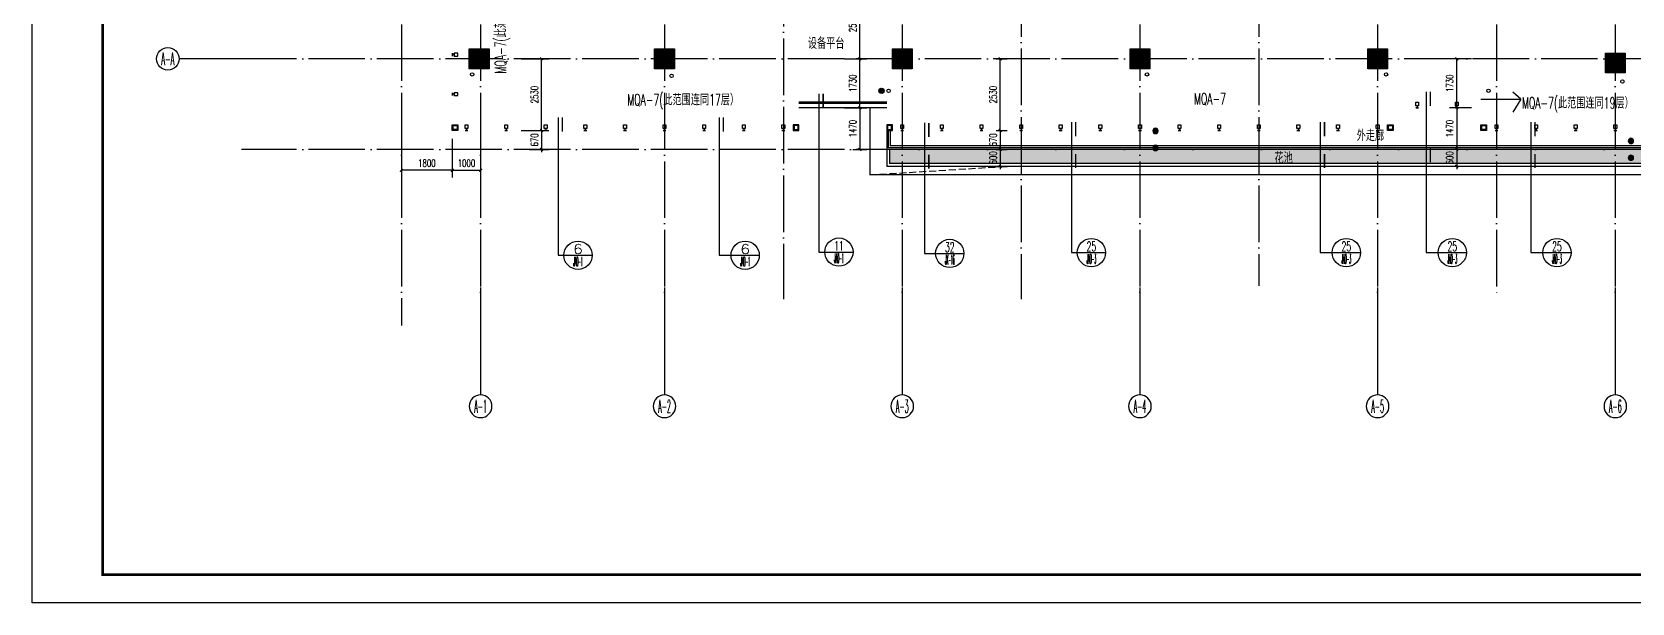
# Model space of a CAD drawing. Extents: x 1980812 to 2578970, y -669191 to 284498.
# Drawn here: x 1980812 to 2037356, y -270160 to -249983 of the extents above; entities that cross this region are included whole.
import ezdxf
from ezdxf.enums import TextEntityAlignment as Align

# ---------------------------------------------------------------- set-up
doc = ezdxf.new("R2010")
doc.units = 0
doc.header["$LTSCALE"] = 1000
doc.header["$MEASUREMENT"] = 0
for name, pattern in [('DASH', [0.35, 0.25, -0.1]), ('DOTE', [2.42, 2, -0.2, 0.02, -0.2]), ('J-A栋塔楼平面图$0$DOTE', [2.42, 2, -0.2, 0.02, -0.2])]:
    doc.linetypes.add(name, pattern=pattern)
for name, color, linetype in [('A-FLOR-LAND', 74, 'Continuous'), ('AXIS', 3, 'Continuous'), ('AXIS_TEXT', 7, 'Continuous'), ('COLU', 6, 'Continuous'), ('COLU_HATCH', 251, 'Continuous'), ('CURTWALL', 2, 'Continuous'), ('dote', 1, 'DOTE'), ('EQUIP_地漏', 255, 'Continuous'), ('EQUIP_消火栓', 255, 'Continuous'), ('HANDRAIL', 3, 'Continuous'), ('J-A栋塔楼平面图$0$DOTE', 16, 'J-A栋塔楼平面图$0$DOTE'), ('TK', 1, 'Continuous'), ('VALVE_喷淋', 255, 'Continuous'), ('VPIPE-喷淋', 220, 'Continuous'), ('VPIPE-废水', 30, 'Continuous'), ('VPIPE-污水', 50, 'Continuous'), ('VPIPE-消防', 20, 'Continuous'), ('VPIPE-雨水', 140, 'Continuous'), ('WINDOW', 2, 'Continuous'), ('幕墙编号', 14, 'Continuous'), ('房号', 231, 'Continuous'), ('房间名称', 7, 'Continuous'), ('栏杆', 143, 'Continuous'), ('看线', 66, 'Continuous'), ('窗户分隔', 133, 'Continuous'), ('节点', 3, 'Continuous'), ('详细尺寸', 11, 'Continuous'), ('详细标注', 231, 'Continuous')]:
    doc.layers.add(name, color=color, linetype=linetype)
doc.styles.add('_TCH_AXIS', font='COMPLEX', dxfattribs={"bigfont": 'GBCBIG'})
doc.styles.add('_TCH_DIM_T3', font='SIMPLEX', dxfattribs={"width": 0.705882, "bigfont": 'GBCBIG'})
doc.styles.add('COMP', font='COMPLEX.shx', dxfattribs={"bigfont": 'hztxt'})
doc.styles.add('COMPLEX', font='COMPLEX')
doc.styles.add('HZTXTW', font='txtw.shx', dxfattribs={"width": 0.6, "bigfont": 'hztxtw.shx'})
doc.dimstyles.new('_TCH_ARCH&&100', dxfattribs={"dimtxt": 255, "dimasz": 100, "dimexe": 250, "dimexo": 300, "dimgap": 122.5, "dimtad": 1, "dimdec": 0, "dimzin": 0, "dimdsep": 46, "dimtxsty": '_TCH_DIM_T3', "dimblk": 'ARCHTICK', "dimcen": 0.09, "dimclrt": 7, "dimazin": 2, "dimtfac": 1, "dimtdec": 0, "dimtix": 1, "dimtmove": 2, "dimatfit": 3, "dimfxl": 1, "dimtolj": 1, "dimtzin": 0, "dimarcsym": 0})

# ---------------------------------------------------------------- blocks, each defined once
blk = doc.blocks.new('_index')
blk.add_line((-0.5, 0), (0.5, 0))
blk.add_circle((0, 0), 0.5)
at = {"style": 'COMP'}
for tag, width, p, p2 in [('1', 2.333333, (-0.17, 0.05), (0.17, 0.05)), ('-', 1.166667, (-0.17, -0.39), (0.17, -0.39))]:
    blk.add_attdef(tag, text='', height=0.34, dxfattribs=dict(at, width=width)).set_placement(p, p2, align=Align.FIT)
blk = doc.blocks.new('A$C1FE24B19')
at = {"layer": '房间名称', "style": 'HZTXTW', "width": 0.6}
for s, p in [('产业研发用房', (43491, -730)), ('产业研发用房', (1909, -866)), ('设备平台', (33967, -1180)), ('产业研发用房', (8600, -1537)), ('产业研发用房', (12938, -1537)), ('产业研发用房', (17000, -1537)), ('产业研发用房', (21200, -1537)), ('产业研发用房', (25400, -1537)), ('产业研发用房', (29600, -1537)), ('产业研发用房', (38000, -1537)), ('产业研发用房', (3551, -9712)), ('产业研发用房', (42805, -9712)), ('产业研发用房', (3578, -13987)), ('产业研发用房', (42805, -13987)), ('产业研发用房', (3397, -19607)), ('产业研发用房', (44516, -19829)), ('产业研发用房', (8600, -20667)), ('产业研发用房', (17000, -20754)), ('产业研发用房', (21200, -20754)), ('产业研发用房', (25400, -20754)), ('产业研发用房', (29600, -20754)), ('产业研发用房', (33695, -20754)), ('产业研发用房', (37809, -20796)), ('设备平台', (12211, -22749))]:
    blk.add_text(s, height=400, rotation=0.0006, dxfattribs=at).set_placement(p, align=Align.MIDDLE_CENTER)
blk = doc.blocks.new('_ArchTick')
at = {"color": 0, "linetype": 'ByBlock', "const_width": 0.4}
blk.add_lwpolyline([(-0.5, -0.5), (0.5, 0.5)], dxfattribs=at)
blk = doc.blocks.new('*D1604')
at = {"layer": 'Defpoints', "color": 0, "transparency": 16777216}
for p in [(34494, -23300), (35314, -23300), (35314, -25030)]:
    blk.add_point(p, dxfattribs=at)
at = {"layer": '详细标注', "color": 0, "lineweight": -2, "transparency": 16777216}
for p, q in [((35014, -23300), (34244, -23300)), ((34494, -25030), (34494, -23300)), ((35014, -25030), (34244, -25030))]:
    blk.add_line(p, q, dxfattribs=at)
at = {"layer": '详细标注', "color": 0, "lineweight": -2, "transparency": 16777216, "xscale": 100, "yscale": 100, "zscale": 100}
for p, rotation in [((34494, -23300), 90), ((34494, -25030), 270)]:
    blk.add_blockref('_ArchTick', p, dxfattribs=dict(at, rotation=rotation))
at = {"layer": '详细标注', "color": 7, "transparency": 16777216, "insert": (34244, -24165), "char_height": 255, "attachment_point": 5, "rotation": 90, "style": '_TCH_DIM_T3'}
blk.add_mtext('\\A1;1730', dxfattribs=at)
blk = doc.blocks.new('*D1622')
at = {"layer": 'Defpoints', "color": 0, "transparency": 16777216}
for p in [(35314, -25030), (34494, -26500), (35314, -26500)]:
    blk.add_point(p, dxfattribs=at)
at = {"layer": '详细标注', "color": 0, "lineweight": -2, "transparency": 16777216}
for p, q in [((35014, -25030), (34244, -25030)), ((34494, -25030), (34494, -26500)), ((35014, -26500), (34244, -26500))]:
    blk.add_line(p, q, dxfattribs=at)
at = {"layer": '详细标注', "color": 0, "lineweight": -2, "transparency": 16777216, "xscale": 100, "yscale": 100, "zscale": 100}
for p, rotation in [((34494, -25030), 90), ((34494, -26500), 270)]:
    blk.add_blockref('_ArchTick', p, dxfattribs=dict(at, rotation=rotation))
at = {"layer": '详细标注', "color": 7, "transparency": 16777216, "insert": (34244, -25765), "char_height": 255, "attachment_point": 5, "rotation": 90, "style": '_TCH_DIM_T3'}
blk.add_mtext('\\A1;1470', dxfattribs=at)
blk = doc.blocks.new('*D1623')
at = {"layer": 'Defpoints', "color": 0, "transparency": 16777216}
for p in [(35314, -26500), (34494, -27100), (35314, -27100)]:
    blk.add_point(p, dxfattribs=at)
at = {"layer": '详细标注', "color": 0, "lineweight": -2, "transparency": 16777216}
for p, q in [((35014, -26500), (34244, -26500)), ((34494, -26500), (34494, -26400)), ((34494, -26500), (34494, -27100)), ((35014, -27100), (34244, -27100)), ((34494, -27100), (34494, -27200))]:
    blk.add_line(p, q, dxfattribs=at)
at = {"layer": '详细标注', "color": 0, "lineweight": -2, "transparency": 16777216, "xscale": 100, "yscale": 100, "zscale": 100}
for p, rotation in [((34494, -26500), 270), ((34494, -27100), 90)]:
    blk.add_blockref('_ArchTick', p, dxfattribs=dict(at, rotation=rotation))
at = {"layer": '详细标注', "color": 7, "transparency": 16777216, "insert": (34244, -26800), "char_height": 255, "attachment_point": 5, "rotation": 90, "style": '_TCH_DIM_T3'}
blk.add_mtext('\\A1;600', dxfattribs=at)
blk = doc.blocks.new('*D1627')
at = {"layer": 'Defpoints', "color": 0, "transparency": 16777216}
for p in [(1131, -23300), (2156, -23300), (1131, -25830)]:
    blk.add_point(p, dxfattribs=at)
at = {"layer": '详细标注', "color": 0, "lineweight": -2, "transparency": 16777216}
for p, q in [((1431, -23300), (2406, -23300)), ((2156, -25830), (2156, -23300)), ((1431, -25830), (2406, -25830))]:
    blk.add_line(p, q, dxfattribs=at)
at = {"layer": '详细标注', "color": 0, "lineweight": -2, "transparency": 16777216, "xscale": 100, "yscale": 100, "zscale": 100}
for p, rotation in [((2156, -23300), 90), ((2156, -25830), 270)]:
    blk.add_blockref('_ArchTick', p, dxfattribs=dict(at, rotation=rotation))
at = {"layer": '详细标注', "color": 7, "transparency": 16777216, "insert": (1906, -24565), "char_height": 255, "attachment_point": 5, "rotation": 90, "style": '_TCH_DIM_T3'}
blk.add_mtext('\\A1;2530', dxfattribs=at)
blk = doc.blocks.new('*D1628')
at = {"layer": 'Defpoints', "color": 0, "transparency": 16777216}
for p in [(1431, -25830), (1431, -26500), (2156, -26500)]:
    blk.add_point(p, dxfattribs=at)
at = {"layer": '详细标注', "color": 0, "lineweight": -2, "transparency": 16777216}
for p, q in [((1731, -25830), (2406, -25830)), ((2156, -25830), (2156, -25730)), ((2156, -25830), (2156, -26500)), ((1731, -26500), (2406, -26500)), ((2156, -26500), (2156, -26600))]:
    blk.add_line(p, q, dxfattribs=at)
at = {"layer": '详细标注', "color": 0, "lineweight": -2, "transparency": 16777216, "xscale": 100, "yscale": 100, "zscale": 100}
for p, rotation in [((2156, -25830), 270), ((2156, -26500), 90)]:
    blk.add_blockref('_ArchTick', p, dxfattribs=dict(at, rotation=rotation))
at = {"layer": '详细标注', "color": 7, "transparency": 16777216, "insert": (1906, -26165), "char_height": 255, "attachment_point": 5, "rotation": 90, "style": '_TCH_DIM_T3'}
blk.add_mtext('\\A1;670', dxfattribs=at)
blk = doc.blocks.new('*D1629')
at = {"layer": 'Defpoints', "color": 0, "transparency": 16777216}
for p in [(-1000, -25830), (0, -25830), (0, -27238)]:
    blk.add_point(p, dxfattribs=at)
at = {"layer": '详细标注', "color": 0, "lineweight": -2, "transparency": 16777216}
for p, q in [((-1000, -26130), (-1000, -27488)), ((0, -26130), (0, -27488)), ((-1000, -27238), (0, -27238))]:
    blk.add_line(p, q, dxfattribs=at)
at = {"layer": '详细标注', "color": 0, "lineweight": -2, "transparency": 16777216, "xscale": 100, "yscale": 100, "zscale": 100, "rotation": 180}
blk.add_blockref('_ArchTick', (-1000, -27238), dxfattribs=at)
at = {"layer": '详细标注', "color": 0, "lineweight": -2, "transparency": 16777216, "xscale": 100, "yscale": 100, "zscale": 100}
blk.add_blockref('_ArchTick', (0, -27238), dxfattribs=at)
at = {"layer": '详细标注', "color": 7, "transparency": 16777216, "insert": (-500, -26988), "char_height": 255, "attachment_point": 5, "style": '_TCH_DIM_T3'}
blk.add_mtext('\\A1;1000', dxfattribs=at)
blk = doc.blocks.new('*D1630')
at = {"layer": 'Defpoints', "color": 0, "transparency": 16777216}
for p in [(-2800, -26130), (-1000, -26130), (-2800, -27238)]:
    blk.add_point(p, dxfattribs=at)
at = {"layer": '详细标注', "color": 0, "lineweight": -2, "transparency": 16777216}
for p, q in [((-2800, -26430), (-2800, -27488)), ((-1000, -26430), (-1000, -27488)), ((-1000, -27238), (-2800, -27238))]:
    blk.add_line(p, q, dxfattribs=at)
at = {"layer": '详细标注', "color": 0, "lineweight": -2, "transparency": 16777216, "xscale": 100, "yscale": 100, "zscale": 100}
for p, rotation in [((-2800, -27238), 180.0000000049321), ((-1000, -27238), 4.932134700652568e-09)]:
    blk.add_blockref('_ArchTick', p, dxfattribs=dict(at, rotation=rotation))
at = {"layer": '详细标注', "color": 7, "transparency": 16777216, "insert": (-1900, -26988), "char_height": 255, "attachment_point": 5, "rotation": 0, "style": '_TCH_DIM_T3'}
blk.add_mtext('\\A1;1800', dxfattribs=at)
blk = doc.blocks.new('*D1631')
at = {"layer": 'Defpoints', "color": 0, "transparency": 16777216}
for p in [(17916, -23300), (18362, -23300), (17916, -25830)]:
    blk.add_point(p, dxfattribs=at)
at = {"layer": '详细标注', "color": 0, "lineweight": -2, "transparency": 16777216}
for p, q in [((18216, -23300), (18612, -23300)), ((18362, -25830), (18362, -23300)), ((18216, -25830), (18612, -25830))]:
    blk.add_line(p, q, dxfattribs=at)
at = {"layer": '详细标注', "color": 0, "lineweight": -2, "transparency": 16777216, "xscale": 100, "yscale": 100, "zscale": 100}
for p, rotation in [((18362, -23300), 90), ((18362, -25830), 270)]:
    blk.add_blockref('_ArchTick', p, dxfattribs=dict(at, rotation=rotation))
at = {"layer": '详细标注', "color": 7, "transparency": 16777216, "insert": (18112, -24565), "char_height": 255, "attachment_point": 5, "rotation": 90, "style": '_TCH_DIM_T3'}
blk.add_mtext('\\A1;2530', dxfattribs=at)
blk = doc.blocks.new('*D1632')
at = {"layer": 'Defpoints', "color": 0, "transparency": 16777216}
for p in [(17916, -25830), (17916, -26500), (18362, -26500)]:
    blk.add_point(p, dxfattribs=at)
at = {"layer": '详细标注', "color": 0, "lineweight": -2, "transparency": 16777216}
for p, q in [((18216, -25830), (18612, -25830)), ((18362, -25830), (18362, -25730)), ((18362, -25830), (18362, -26500)), ((18216, -26500), (18612, -26500)), ((18362, -26500), (18362, -26600))]:
    blk.add_line(p, q, dxfattribs=at)
at = {"layer": '详细标注', "color": 0, "lineweight": -2, "transparency": 16777216, "xscale": 100, "yscale": 100, "zscale": 100}
for p, rotation in [((18362, -25830), 270), ((18362, -26500), 90)]:
    blk.add_blockref('_ArchTick', p, dxfattribs=dict(at, rotation=rotation))
at = {"layer": '详细标注', "color": 7, "transparency": 16777216, "insert": (18112, -26165), "char_height": 255, "attachment_point": 5, "rotation": 90, "style": '_TCH_DIM_T3'}
blk.add_mtext('\\A1;670', dxfattribs=at)
blk = doc.blocks.new('*D1633')
at = {"layer": 'Defpoints', "color": 0, "transparency": 16777216}
for p in [(17916, -26500), (17916, -27100), (18362, -27100)]:
    blk.add_point(p, dxfattribs=at)
at = {"layer": '详细标注', "color": 0, "lineweight": -2, "transparency": 16777216}
for p, q in [((18216, -26500), (18612, -26500)), ((18362, -26500), (18362, -26400)), ((18362, -26500), (18362, -27100)), ((18216, -27100), (18612, -27100)), ((18362, -27100), (18362, -27200))]:
    blk.add_line(p, q, dxfattribs=at)
at = {"layer": '详细标注', "color": 0, "lineweight": -2, "transparency": 16777216, "xscale": 100, "yscale": 100, "zscale": 100}
for p, rotation in [((18362, -26500), 270), ((18362, -27100), 90)]:
    blk.add_blockref('_ArchTick', p, dxfattribs=dict(at, rotation=rotation))
at = {"layer": '详细标注', "color": 7, "transparency": 16777216, "insert": (18112, -26800), "char_height": 255, "attachment_point": 5, "rotation": 90, "style": '_TCH_DIM_T3'}
blk.add_mtext('\\A1;600', dxfattribs=at)
blk = doc.blocks.new('*D1634')
at = {"layer": 'Defpoints', "color": 0, "transparency": 16777216}
for p in [(12558, -23300), (13400, -23300), (12558, -25030)]:
    blk.add_point(p, dxfattribs=at)
at = {"layer": '详细标注', "color": 0, "lineweight": -2, "transparency": 16777216}
for p, q in [((12858, -23300), (13650, -23300)), ((13400, -25030), (13400, -23300)), ((12858, -25030), (13650, -25030))]:
    blk.add_line(p, q, dxfattribs=at)
at = {"layer": '详细标注', "color": 0, "lineweight": -2, "transparency": 16777216, "xscale": 100, "yscale": 100, "zscale": 100}
for p, rotation in [((13400, -23300), 90), ((13400, -25030), 270)]:
    blk.add_blockref('_ArchTick', p, dxfattribs=dict(at, rotation=rotation))
at = {"layer": '详细标注', "color": 7, "transparency": 16777216, "insert": (13150, -24165), "char_height": 255, "attachment_point": 5, "rotation": 90, "style": '_TCH_DIM_T3'}
blk.add_mtext('\\A1;1730', dxfattribs=at)
blk = doc.blocks.new('*D1635')
at = {"layer": 'Defpoints', "color": 0, "transparency": 16777216}
for p in [(12858, -25030), (12858, -26500), (13400, -26500)]:
    blk.add_point(p, dxfattribs=at)
at = {"layer": '详细标注', "color": 0, "lineweight": -2, "transparency": 16777216}
for p, q in [((13158, -25030), (13650, -25030)), ((13400, -25030), (13400, -26500)), ((13158, -26500), (13650, -26500))]:
    blk.add_line(p, q, dxfattribs=at)
at = {"layer": '详细标注', "color": 0, "lineweight": -2, "transparency": 16777216, "xscale": 100, "yscale": 100, "zscale": 100}
for p, rotation in [((13400, -25030), 90), ((13400, -26500), 270)]:
    blk.add_blockref('_ArchTick', p, dxfattribs=dict(at, rotation=rotation))
at = {"layer": '详细标注', "color": 7, "transparency": 16777216, "insert": (13150, -25765), "char_height": 255, "attachment_point": 5, "rotation": 90, "style": '_TCH_DIM_T3'}
blk.add_mtext('\\A1;1470', dxfattribs=at)
blk = doc.blocks.new('*D1638')
at = {"layer": 'Defpoints', "color": 0, "transparency": 16777216}
for p in [(12858, -20800), (13400, -20800), (12858, -23300)]:
    blk.add_point(p, dxfattribs=at)
at = {"layer": '房号', "color": 0, "lineweight": -2, "transparency": 16777216}
for p, q in [((13158, -20800), (13650, -20800)), ((13400, -23300), (13400, -20800)), ((13158, -23300), (13650, -23300))]:
    blk.add_line(p, q, dxfattribs=at)
at = {"layer": '房号', "color": 0, "lineweight": -2, "transparency": 16777216, "xscale": 100, "yscale": 100, "zscale": 100}
for p, rotation in [((13400, -20800), 90), ((13400, -23300), 270)]:
    blk.add_blockref('_ArchTick', p, dxfattribs=dict(at, rotation=rotation))
at = {"layer": '房号', "color": 7, "transparency": 16777216, "insert": (13150, -22050), "char_height": 255, "attachment_point": 5, "rotation": 90, "style": '_TCH_DIM_T3'}
blk.add_mtext('\\A1;2500', dxfattribs=at)
blk = doc.blocks.new('18~23层墙柱')
at = {"layer": 'COLU_HATCH'}
h = blk.add_hatch(color=256, dxfattribs=at)
h.dxf.hatch_style = 1
h.paths.add_polyline_path([(-400, 23800), (300, 23800), (300, 23100), (-400, 23100)])
h = blk.add_hatch(color=256, dxfattribs=at)
h.dxf.hatch_style = 1
h.paths.add_polyline_path([(6150, 23800), (6850, 23800), (6850, 23100), (6150, 23100)])
h = blk.add_hatch(color=256, dxfattribs=at)
h.dxf.hatch_style = 1
h.paths.add_polyline_path([(14550, 23800), (15250, 23800), (15250, 23100), (14550, 23100)])
h = blk.add_hatch(color=256, dxfattribs=at)
h.dxf.hatch_style = 1
h.paths.add_polyline_path([(22950, 23800), (23650, 23800), (23650, 23100), (22950, 23100)])
h = blk.add_hatch(color=256, dxfattribs=at)
h.dxf.hatch_style = 1
h.paths.add_polyline_path([(31350, 23800), (32050, 23800), (32050, 23100), (31350, 23100)])
h = blk.add_hatch(color=256, dxfattribs=at)
h.dxf.hatch_style = 1
h.paths.add_polyline_path([(39750, 23800), (40450, 23800), (40450, 23100), (39750, 23100)])
h = blk.add_hatch(color=256, dxfattribs=at)
h.dxf.hatch_style = 1
h.paths.add_polyline_path([(46100, 23800), (46800, 23800), (46800, 23100), (46100, 23100)])
h = blk.add_hatch(color=256, dxfattribs=at)
h.dxf.hatch_style = 1
h.paths.add_polyline_path([(350, 15800), (-350, 15800), (-350, 15100), (350, 15100)])
h = blk.add_hatch(color=256, dxfattribs=at)
h.dxf.hatch_style = 1
h.paths.add_polyline_path([(15350, 7100), (15350, 7400), (10950, 7400), (10950, 7600), (10750, 7600), (10750, 15300), (10950, 15300), (10950, 15500), (15400, 15500), (15400, 15800), (10450, 15800), (10450, 7100)])
h = blk.add_hatch(color=256, dxfattribs=at)
h.dxf.hatch_style = 1
h.paths.add_polyline_path([(22250, 15800), (22250, 15500), (23450, 15500), (23450, 14850), (23650, 14850), (23650, 15800)])
h.paths.add_polyline_path([(21350, 15500), (21350, 15800), (18550, 15800), (18550, 15500)])
h = blk.add_hatch(color=256, dxfattribs=at)
h.dxf.hatch_style = 1
h.paths.add_polyline_path([(21250, 12600), (21250, 15500), (21050, 15500), (21050, 12600)])
h = blk.add_hatch(color=256, dxfattribs=at)
h.dxf.hatch_style = 1
h.paths.add_polyline_path([(26650, 15800), (26650, 14850), (26850, 14850), (26850, 15500), (29600, 15500), (29600, 15800)])
h = blk.add_hatch(color=256, dxfattribs=at)
h.dxf.hatch_style = 1
h.paths.add_polyline_path([(29400, 15500), (29400, 7400), (29200, 7400), (29200, 15500)])
h = blk.add_hatch(color=256, dxfattribs=at)
h.dxf.hatch_style = 1
h.paths.add_polyline_path([(31600, 15500), (35450, 15500), (35450, 15300), (35650, 15300), (35650, 7600), (35450, 7600), (35450, 7400), (32250, 7400), (32250, 7100), (35950, 7100), (35950, 15800), (31600, 15800)])
h = blk.add_hatch(color=256, dxfattribs=at)
h.dxf.hatch_style = 1
h.paths.add_polyline_path([(46800, 15800), (46800, 15100), (46100, 15100), (46100, 15800)])
h = blk.add_hatch(color=256, dxfattribs=at)
h.dxf.hatch_style = 1
h.paths.add_polyline_path([(18450, 7100), (23650, 7100), (23650, 8050), (23450, 8050), (23450, 7400), (18450, 7400)])
h = blk.add_hatch(color=256, dxfattribs=at)
h.dxf.hatch_style = 1
h.paths.add_polyline_path([(26650, 7100), (26650, 8050), (26850, 8050), (26850, 7400), (29400, 7400), (29400, 7100)])
h = blk.add_hatch(color=256, dxfattribs=at)
h.dxf.hatch_style = 1
h.paths.add_polyline_path([(350, 7800), (-350, 7800), (-350, 7100), (350, 7100)])
h = blk.add_hatch(color=256, dxfattribs=at)
h.dxf.hatch_style = 1
h.paths.add_polyline_path([(46100, 7100), (46100, 7800), (46800, 7800), (46800, 7100)])
h = blk.add_hatch(color=256, dxfattribs=at)
h.dxf.hatch_style = 1
h.paths.add_polyline_path([(-400, 350), (300, 350), (300, -350), (-400, -350)])
h = blk.add_hatch(color=256, dxfattribs=at)
h.dxf.hatch_style = 1
h.paths.add_polyline_path([(6150, 350), (6850, 350), (6850, -350), (6150, -350)])
h = blk.add_hatch(color=256, dxfattribs=at)
h.dxf.hatch_style = 1
h.paths.add_polyline_path([(14550, 350), (15250, 350), (15250, -350), (14550, -350)])
h = blk.add_hatch(color=256, dxfattribs=at)
h.dxf.hatch_style = 1
h.paths.add_polyline_path([(22950, 350), (23650, 350), (23650, -350), (22950, -350)])
h = blk.add_hatch(color=256, dxfattribs=at)
h.dxf.hatch_style = 1
h.paths.add_polyline_path([(31350, 350), (32050, 350), (32050, -350), (31350, -350)])
h = blk.add_hatch(color=256, dxfattribs=at)
h.dxf.hatch_style = 1
h.paths.add_polyline_path([(39750, 200), (40450, 200), (40450, -500), (39750, -500)])
h = blk.add_hatch(color=256, dxfattribs=at)
h.dxf.hatch_style = 1
h.paths.add_polyline_path([(46100, 200), (46800, 200), (46800, -500), (46100, -500)])
at = {"layer": 'COLU'}
for points in [[(-400, 23800), (300, 23800), (300, 23100), (-400, 23100)], [(6150, 23800), (6850, 23800), (6850, 23100), (6150, 23100)], [(14550, 23800), (15250, 23800), (15250, 23100), (14550, 23100)], [(22950, 23800), (23650, 23800), (23650, 23100), (22950, 23100)], [(31350, 23800), (32050, 23800), (32050, 23100), (31350, 23100)], [(39750, 23800), (40450, 23800), (40450, 23100), (39750, 23100)], [(46100, 23800), (46800, 23800), (46800, 23100), (46100, 23100)], [(350, 15800), (-350, 15800), (-350, 15100), (350, 15100)], [(15350, 7100), (15350, 7400), (10950, 7400), (10950, 7600), (10750, 7600), (10750, 15300), (10950, 15300), (10950, 15500), (15400, 15500), (15400, 15800), (10450, 15800), (10450, 7100)], [(29600, 15800), (29600, 15500), (29400, 15500), (29400, 7400), (29400, 7400), (29400, 7100), (26650, 7100), (26650, 8050), (26850, 8050), (26850, 7400), (29200, 7400), (29200, 15500), (26850, 15500), (26850, 14850), (26650, 14850), (26650, 15800)], [(31600, 15500), (35450, 15500), (35450, 15300), (35650, 15300), (35650, 7600), (35450, 7600), (35450, 7400), (32250, 7400), (32250, 7100), (35950, 7100), (35950, 15800), (31600, 15800)], [(46800, 15800), (46800, 15100), (46100, 15100), (46100, 15800)], [(18450, 7100), (23650, 7100), (23650, 8050), (23450, 8050), (23450, 7400), (18450, 7400)], [(350, 7800), (-350, 7800), (-350, 7100), (350, 7100)], [(46100, 7100), (46100, 7800), (46800, 7800), (46800, 7100)], [(-400, 350), (300, 350), (300, -350), (-400, -350)], [(6150, 350), (6850, 350), (6850, -350), (6150, -350)], [(14550, 350), (15250, 350), (15250, -350), (14550, -350)], [(22950, 350), (23650, 350), (23650, -350), (22950, -350)], [(31350, 350), (32050, 350), (32050, -350), (31350, -350)], [(39750, 200), (40450, 200), (40450, -500), (39750, -500)], [(46100, 200), (46800, 200), (46800, -500), (46100, -500)]]:
    blk.add_lwpolyline(points, close=True, dxfattribs=at)
for points in [[(21350, 15500), (21250, 15500), (21250, 12600), (21050, 12600), (21050, 15500), (18550, 15500), (18550, 15800), (21350, 15800), (21350, 15500)], [(22250, 15800), (23650, 15800), (23650, 14850), (23450, 14850), (23450, 15500), (22250, 15500), (22250, 15800)]]:
    blk.add_lwpolyline(points, dxfattribs=at)
blk = doc.blocks.new('灭火器')
at = {"layer": 'VALVE_喷淋'}
for points in [[(-87, 50), (-156, 170), (-225, 50)], [(225, 50), (156, 170), (87, 50)]]:
    blk.add_hatch(color=8, dxfattribs=at).paths.add_polyline_path(points)
at = {"layer": 'EQUIP_消火栓'}
for p, q in [((-156, 270), (-312, 0)), ((-156, 170), (-225, 50)), ((-225, 50), (-87, 50)), ((0, 0), (-156, 270)), ((-87, 50), (-156, 170)), ((156, 270), (0, 0)), ((0, 0), (312, 0)), ((156, 170), (87, 50)), ((87, 50), (225, 50)), ((312, 0), (156, 270)), ((225, 50), (156, 170)), ((-312, 0), (0, 0))]:
    blk.add_line(p, q, dxfattribs=at)
blk = doc.blocks.new('$TwtSys$00000434')
for p, q in [((-0.5, 0.5), (-0.5, -0.5)), ((-0.5, -0.5), (0.5, 0.5)), ((0.5, 0.5), (-0.5, 0.5)), ((0.5, -0.5), (0.5, 0.5)), ((-0.5, -0.5), (0.5, -0.5))]:
    blk.add_line(p, q)
blk.add_solid([(0.5, -0.5), (0.5, 0.5), (-0.5, -0.5)])
blk = doc.blocks.new('$TwtSys$00000141')
for p, q in [((-94, 8), (-10, 92)), ((-94, 8), (-10, 92)), ((-87, -35), (35, 87)), ((-87, -35), (35, 87)), ((-66, -66), (66, 66)), ((-66, -66), (66, 66)), ((-32, -87), (88, 33)), ((-32, -87), (88, 33)), ((11, -92), (92, -11)), ((11, -92), (92, -11))]:
    blk.add_line(p, q)
blk.add_circle((0, 0), 94)
blk.add_circle((0, 0), 94)
blk = doc.blocks.new('A$C2E4B453C')
at = {"layer": 'J-A栋塔楼平面图$0$DOTE'}
blk.add_line((18650, -7265), (18650, -10603), dxfattribs=at)
at = {"layer": 'VPIPE-喷淋', "linetype": 'Continuous'}
for centre, radius in [((32308, 796), 36), ((15050, -12600), 90), ((15050, -12800), 90)]:
    blk.add_circle(centre, radius, dxfattribs=at)
at = {"layer": 'VPIPE-废水', "linetype": 'Continuous'}
for centre in [(10932, 906), (14600, 600), (32173, 930), (14350, -11700), (32000, -23850), (14418, -24430), (35618, -24427)]:
    blk.add_circle(centre, 60, dxfattribs=at)
at = {"layer": 'VPIPE-污水', "linetype": 'Continuous'}
for centre in [(15050, -12150), (15050, -12400)]:
    blk.add_circle(centre, 60, dxfattribs=at)
at = {"layer": 'VPIPE-消防', "linetype": 'Continuous'}
for centre in [(6690, -5500), (36090, -5500), (14550, -10800), (6700, -18200), (36100, -18200)]:
    blk.add_circle(centre, 60, dxfattribs=at)
at = {"layer": 'VPIPE-雨水', "linetype": 'Continuous'}
for centre in [(6750, 600), (23550, 600), (39850, 600), (46300, -500), (-500, -8000), (46000, -15700), (-300, -23850), (6750, -23900), (23550, -23850), (40350, -24100)]:
    blk.add_circle(centre, 60, dxfattribs=at)
at = {"layer": 'EQUIP_地漏', "rotation": 270}
for p in [(7050, 2949), (23850, 2949), (7050, 2350), (23850, 2350)]:
    blk.add_blockref('$TwtSys$00000141', p, dxfattribs=at)
at = {"layer": 'EQUIP_地漏', "xscale": -1}
for p, rotation in [((32423, 930), 2.75409889306359e-09), ((14600, -11700), 2.75409889306359e-09), ((48550, -15100), 2.73175867698099e-09), ((49150, -15100), 2.73175867698099e-09), ((23850, -25850), 270), ((23850, -26450), 270), ((40650, -26200), 270), ((40650, -26800), 270)]:
    blk.add_blockref('$TwtSys$00000141', p, dxfattribs=dict(at, rotation=rotation))
at = {"layer": 'EQUIP_地漏'}
for p in [(-3050, -8300), (-2450, -8300), (14168, -24430)]:
    blk.add_blockref('$TwtSys$00000141', p, dxfattribs=at)
at = {"layer": 'EQUIP_消火栓'}
for p, xscale, yscale, zscale, rotation in [((6915, -5720), 650, 239.9999999999999, 650, 179.9999984285999), ((36315, -5720), 650, 239.9999999999999, 650, 179.9999984285999), ((14775, -10580), -650.0000000000002, 240, 650.0000000000002, 1.571400130018219e-06), ((6925, -17980), -650.0000000000002, 240, 650.0000000000002, 1.571400130018219e-06), ((36325, -17980), -650.0000000000002, 240, 650.0000000000002, 1.571400130018219e-06)]:
    blk.add_blockref('$TwtSys$00000434', p, dxfattribs=dict(at, xscale=xscale, yscale=yscale, zscale=zscale, rotation=rotation))
at = {"layer": 'EQUIP_消火栓', "xscale": -1, "rotation": 180}
for p in [(6915, -5840), (36315, -5840)]:
    blk.add_blockref('灭火器', p, dxfattribs=at)
at = {"layer": 'EQUIP_消火栓'}
for p in [(14775, -10460), (6925, -17860), (36325, -17860)]:
    blk.add_blockref('灭火器', p, dxfattribs=at)
blk = doc.blocks.new('竖梃0903')
at = {"layer": '窗户分隔'}
blk.add_line((115028288, 22648046), (115028222, 22648046), dxfattribs=at)
for points in [[(115028222, 22648096), (115028225, 22648096), (115028225, 22647996), (115028222, 22647996)], [(115028288, 22648096), (115028422, 22648096), (115028422, 22647996), (115028288, 22647996)]]:
    blk.add_lwpolyline(points, close=True, dxfattribs=at)
blk = doc.blocks.new('_AXISO')
blk.add_circle((0, 0), 0.5)
at = {"layer": 'AXIS_TEXT', "style": 'COMPLEX', "width": 1.041667}
blk.add_attdef('A', text='', height=0.56, dxfattribs=at).set_placement((-0.25, -0.28), (0.25, -0.28), align=Align.FIT)
blk = doc.blocks.new('A$C6EFC6619')
at = {"layer": 'A-FLOR-LAND'}
h = blk.add_hatch(dxfattribs=at)
h.set_pattern_fill('GRASS', color=256, scale=50)
h.set_pattern_definition([(90, (-2815930.77, 595573.96), (-99.7795475, 99.7795475), [26.458066, -173.101015]), (45, (-2815930.77, 595573.96), (-99.7796155, 99.7796155), [26.458066, -114.651615]), (135, (-2815930.77, 595573.96), (-99.7796155, -99.7796155), [26.458066, -114.651615])])
h.paths.add_polyline_path([(48900, -5200), (49400, -5200), (49400, -27000), (14450, -27000), (14450, -26500), (48900, -26500)])
at = {"layer": 'CURTWALL'}
for p in [(13750, -25030), (49800, -27400)]:
    blk.add_line(p, (13750, -27400), dxfattribs=at)
at = {"layer": 'CURTWALL', "linetype": 'DASH'}
blk.add_line((13750, -27400), (18550, -27100), dxfattribs=at)
at = {"layer": 'CURTWALL'}
for points in [[(-1000, -25630), (-800, -25630), (-800, -25830), (-1000, -25830)], [(-970, -25660), (-830, -25660), (-830, -25800), (-970, -25800)], [(11050, -25830), (11250, -25830), (11250, -25630), (11050, -25630)], [(11080, -25800), (11220, -25800), (11220, -25660), (11080, -25660)], [(14350, -25830), (14550, -25830), (14550, -25630), (14350, -25630)], [(14380, -25800), (14520, -25800), (14520, -25660), (14380, -25660)], [(32050, -25630), (32250, -25630), (32250, -25830), (32050, -25830)], [(32080, -25660), (32220, -25660), (32220, -25800), (32080, -25800)], [(35350, -25630), (35550, -25630), (35550, -25830), (35350, -25830)], [(35380, -25660), (35520, -25660), (35520, -25800), (35380, -25800)]]:
    blk.add_lwpolyline(points, close=True, dxfattribs=at)
at = {"layer": 'HANDRAIL'}
for p, q in [((14350, -24830), (11250, -24830)), ((14350, -24880), (11250, -24880)), ((14350, -25030), (11250, -25030))]:
    blk.add_line(p, q, dxfattribs=at)
at = {"layer": '栏杆'}
for p, q in [((14350, -25830), (14350, -26500)), ((14400, -25830), (14400, -26450)), ((14470, -25830), (14470, -26380)), ((48900, -26500), (14350, -26500)), ((48850, -26450), (14400, -26450)), ((48780, -26380), (14470, -26380))]:
    blk.add_line(p, q, dxfattribs=at)
at = {"layer": '看线'}
for p, q in [((14350, -26500), (14350, -27100)), ((14450, -26500), (14450, -27000)), ((49500, -27100), (14350, -27100)), ((49400, -27000), (14450, -27000))]:
    blk.add_line(p, q, dxfattribs=at)
at = {"layer": '房号'}
dim = blk.add_aligned_dim(p1=(12857.9, -23300), p2=(12857.9, -20800), distance=-542.5, dimstyle='_TCH_ARCH&&100', override={"dimfxl": 150}, dxfattribs=at)
dim.commit()
dim.dimension.update_dxf_attribs({"geometry": '*D1638', "text_midpoint": (13150.4, -22050)})
at = {"layer": '详细标注'}
for p1, p2, distance, picture, middle in [((1130.7, -25830), (1130.7, -23300), -1025, '*D1627', (1905.7, -24565)), ((12557.9, -25030), (12557.9, -23300), -842.5, '*D1634', (13150.4, -24165)), ((17915.9, -25830), (17915.9, -23300), -446, '*D1631', (18111.9, -24565)), ((35314.2, -25030), (35314.2, -23300), 820, '*D1604', (34244.2, -24165)), ((12857.9, -25030), (12857.9, -26500), 542.5, '*D1635', (13150.4, -25765)), ((35314.2, -25030), (35314.2, -26500), -820, '*D1622', (34244.2, -25765)), ((-1000, -25830), (0, -25830), -1407.9, '*D1629', (-500, -26987.9)), ((1430.7, -25830), (1430.7, -26500), 725, '*D1628', (1905.7, -26165)), ((17915.9, -25830), (17915.9, -26500), 446, '*D1632', (18111.9, -26165)), ((-1000, -26130), (-2800, -26130), 1107.9, '*D1630', (-1900, -26987.9)), ((17915.9, -26500), (17915.9, -27100), 446, '*D1633', (18111.9, -26800)), ((35314.2, -26500), (35314.2, -27100), -820, '*D1623', (34244.2, -26800))]:
    dim = blk.add_aligned_dim(p1=p1, p2=p2, distance=distance, dimstyle='_TCH_ARCH&&100', dxfattribs=at)
    dim.commit()
    dim.dimension.update_dxf_attribs({"geometry": picture, "text_midpoint": middle})

msp = doc.modelspace()

# ---------------------------------------------------------------- linework, layer by layer
at = {"layer": 'AXIS'}
for p, q in [((1989843, -250931.1), (1986011.9, -250931.1)), ((1996666.5, -259015.1), (1996666.5, -262809.4)), ((2003166.5, -259015.1), (2003166.5, -262809.4)), ((2011566.5, -259015.1), (2011566.5, -262809.4)), ((2019966.5, -259015.1), (2019966.5, -262809.4)), ((2028366.5, -259015.1), (2028366.5, -262809.4)), ((2036766.5, -259015.1), (2036766.5, -262809.4))]:
    msp.add_line(p, q, dxfattribs=at)
at = {"layer": 'dote'}
for p, q in [((1993866.5, -218254), (1993866.5, -260354.9)), ((1996666.5, -218254), (1996666.5, -260354.9)), ((2003166.5, -218254), (2003166.5, -260354.9)), ((2011566.5, -218254), (2011566.5, -260354.9)), ((2019966.5, -218254), (2019966.5, -260354.9)), ((2028366.5, -218254), (2028366.5, -260354.9)), ((2032566.5, -218254), (2032566.5, -259356.2)), ((2036766.5, -218254), (2036766.5, -260354.9)), ((2007366.5, -218751), (2007366.5, -259426.7)), ((2015766.5, -245731.1), (2015766.5, -259426.7)), ((2024166.5, -245731.1), (2024166.5, -258956.7)), ((2053079.9, -250931.1), (1988213, -250931.1)), ((2053079.9, -254131.1), (1988213, -254131.1))]:
    msp.add_line(p, q, dxfattribs=at)
at = {"layer": 'TK'}
msp.add_lwpolyline([(1980812.3, -210760.3), (2064912.3, -210760.3), (2064912.3, -270160.3), (1980812.3, -270160.3)], close=True, dxfattribs=at)
at = {"layer": 'TK', "const_width": 100}
msp.add_lwpolyline([(2063912.3, -269160.3), (2063912.3, -211760.3), (1983312.3, -211760.3), (1983312.3, -269160.3)], close=True, dxfattribs=at)
at = {"layer": '幕墙编号'}
for p, q in [((2033423.1, -252362.3), (2033145.6, -252112.9)), ((2032016.5, -252362.3), (2033423.1, -252362.3)), ((2033423.1, -252362.3), (2033145.6, -252811.8))]:
    msp.add_line(p, q, dxfattribs=at)
at = {"layer": '节点'}
for p, q in [((2008621, -252163), (2008621, -257759.8)), ((2030082.8, -252097), (2030082.8, -257780.2)), ((1999401, -253001), (1999401, -257873.3)), ((2005093, -253001), (2005093, -257873.3)), ((2012357.3, -253193.8), (2012357.3, -257808)), ((2017543, -253166), (2017543, -257780.2)), ((2026338, -253166), (2026338, -257780.2)), ((2033781.2, -253166), (2033781.2, -257780.2)), ((2008621, -257759.8), (2009465.5, -257759.8)), ((2012357.3, -257808), (2013201.8, -257808)), ((2017543, -257780.2), (2018387.5, -257780.2)), ((2026338, -257780.2), (2027182.5, -257780.2)), ((2030082.8, -257780.2), (2030927.3, -257780.2)), ((2033781.2, -257780.2), (2034625.7, -257780.2)), ((1999401, -257873.3), (2000245.5, -257873.3)), ((2005093, -257873.3), (2005937.5, -257873.3))]:
    msp.add_line(p, q, dxfattribs=at)
at = {"layer": '节点', "ltscale": 0.5, "const_width": 50}
for points in [[(2008771, -252163), (2008771, -252663)], [(2030232.8, -252097), (2030232.8, -252597)], [(1999551, -253001), (1999551, -253501)], [(2005243, -253001), (2005243, -253501)], [(2012507.3, -253193.8), (2012507.3, -253693.8)], [(2017693, -253166), (2017693, -253666)], [(2026488, -253166), (2026488, -253666)], [(2033931.2, -253166), (2033931.2, -253666)], [(2012507.3, -254316.4), (2012507.3, -254816.4)], [(2017693, -254288.6), (2017693, -254788.6)], [(2026488, -254288.6), (2026488, -254788.6)], [(2030232.8, -254088.6), (2030232.8, -254588.6)], [(2033931.2, -254288.6), (2033931.2, -254788.6)]]:
    msp.add_lwpolyline(points, dxfattribs=at)

# ---------------------------------------------------------------- block references
at = {"layer": 'AXIS'}
ref = msp.add_blockref('_AXISO', (1985611.9, -250931.1), dxfattribs=dict(at, xscale=800, yscale=800, zscale=800))
ref.add_attrib('A', 'A-A', dxfattribs={"layer": 'AXIS_TEXT', "height": 452.55, "style": '_TCH_AXIS', "width": 0.323077}).set_placement((1985385.7, -251157.4), (1985838.2, -251157.4), align=Align.FIT)
ref = msp.add_blockref('_AXISO', (1996666.5, -263209.4), dxfattribs=dict(at, xscale=-800, yscale=800, zscale=800, rotation=180))
ref.add_attrib('A', 'A-1', dxfattribs={"layer": 'AXIS_TEXT', "height": 452.55, "style": '_TCH_AXIS', "width": 0.375}).set_placement((1996440.2, -263435.7), (1996892.8, -263435.7), align=Align.FIT)
ref = msp.add_blockref('_AXISO', (2003166.5, -263209.4), dxfattribs=dict(at, xscale=-800, yscale=800, zscale=800, rotation=180))
ref.add_attrib('A', 'A-2', dxfattribs={"layer": 'AXIS_TEXT', "height": 452.55, "style": '_TCH_AXIS', "width": 0.344262}).set_placement((2002940.2, -263435.7), (2003392.8, -263435.7), align=Align.FIT)
ref = msp.add_blockref('_AXISO', (2011566.5, -263209.4), dxfattribs=dict(at, xscale=-800, yscale=800, zscale=800, rotation=180))
ref.add_attrib('A', 'A-3', dxfattribs={"layer": 'AXIS_TEXT', "height": 452.55, "style": '_TCH_AXIS', "width": 0.344262}).set_placement((2011340.2, -263435.7), (2011792.8, -263435.7), align=Align.FIT)
ref = msp.add_blockref('_AXISO', (2019966.5, -263209.4), dxfattribs=dict(at, xscale=-800, yscale=800, zscale=800, rotation=180))
ref.add_attrib('A', 'A-4', dxfattribs={"layer": 'AXIS_TEXT', "height": 452.55, "style": '_TCH_AXIS', "width": 0.333333}).set_placement((2019740.2, -263435.7), (2020192.8, -263435.7), align=Align.FIT)
ref = msp.add_blockref('_AXISO', (2028366.5, -263209.4), dxfattribs=dict(at, xscale=-800, yscale=800, zscale=800, rotation=180))
ref.add_attrib('A', 'A-5', dxfattribs={"layer": 'AXIS_TEXT', "height": 452.55, "style": '_TCH_AXIS', "width": 0.344262}).set_placement((2028140.2, -263435.7), (2028592.8, -263435.7), align=Align.FIT)
ref = msp.add_blockref('_AXISO', (2036766.5, -263209.4), dxfattribs=dict(at, xscale=-800, yscale=800, zscale=800, rotation=180))
ref.add_attrib('A', 'A-6', dxfattribs={"layer": 'AXIS_TEXT', "height": 452.55, "style": '_TCH_AXIS', "width": 0.344262}).set_placement((2036540.2, -263435.7), (2036992.8, -263435.7), align=Align.FIT)
at = {"layer": 'COLU'}
msp.add_blockref('18~23层墙柱', (1996666.5, -250931.1), dxfattribs=at)
at = {"layer": 'EQUIP_地漏'}
msp.add_blockref('A$C2E4B453C', (1996666.5, -227631.1), dxfattribs=at)
at = {"layer": 'WINDOW', "xscale": -1, "rotation": 180}
for p in [(-113032555.2, 22397264.6), (-113032555.2, 22395864.6)]:
    msp.add_blockref('竖梃0903', p, dxfattribs=at)
at = {"layer": 'WINDOW', "rotation": 90}
for p in [(24677812.3, -115280882.9), (24679212.3, -115280882.9), (24644212.3, -115281682.9), (24645612.3, -115281682.9), (24647012.3, -115281682.9), (24648412.3, -115281682.9), (24649812.3, -115281682.9), (24651212.3, -115281682.9), (24652612.3, -115281682.9), (24654012.3, -115281682.9), (24655412.3, -115281682.9), (24659612.3, -115281682.9), (24661012.3, -115281682.9), (24662412.3, -115281682.9), (24663812.3, -115281682.9), (24665212.3, -115281682.9), (24666612.3, -115281682.9), (24668012.3, -115281682.9), (24669412.3, -115281682.9), (24670812.3, -115281682.9), (24672212.3, -115281682.9), (24673612.3, -115281682.9), (24675012.3, -115281682.9), (24676412.3, -115281682.9), (24680612.3, -115281682.9), (24682012.3, -115281682.9), (24683412.3, -115281682.9), (24684812.3, -115281682.9)]:
    msp.add_blockref('竖梃0903', p, dxfattribs=at)
at = {"layer": '房间名称'}
msp.add_blockref('A$C1FE24B19', (1996666.5, -227631.1), dxfattribs=at)
at = {"layer": '节点', "ltscale": 0.5}
ref = msp.add_blockref('_index', (2009328.5, -257759.8), dxfattribs=dict(at, xscale=1000.000000050349, yscale=1000.000000050349, zscale=1000.000000050349))
ref.add_attrib('1', '11', dxfattribs={"layer": '0', "height": 340, "rotation": 360, "style": 'COMP', "width": 0.875}).set_placement((2009158.5, -257709.8), (2009498.5, -257709.8), align=Align.FIT)
ref.add_attrib('-', 'JAD-1', dxfattribs={"layer": '0', "height": 340, "style": 'COMP', "width": 0.225806}).set_placement((2009158.5, -258149.8), (2009498.5, -258149.8), align=Align.FIT)
ref = msp.add_blockref('_index', (2000108.5, -257873.3), dxfattribs=dict(at, xscale=1000.000000050349, yscale=1000.000000050349, zscale=1000.000000050349))
ref.add_attrib('1', '6', dxfattribs={"layer": '0', "height": 340, "rotation": 360, "style": 'COMP', "width": 1.5}).set_placement((1999938.5, -257823.3), (2000278.5, -257823.3), align=Align.FIT)
ref.add_attrib('-', 'JAD-1', dxfattribs={"layer": '0', "height": 340, "style": 'COMP', "width": 0.225806}).set_placement((1999938.5, -258263.3), (2000278.5, -258263.3), align=Align.FIT)
ref = msp.add_blockref('_index', (2006015.2, -257873.3), dxfattribs=dict(at, xscale=1000.000000050349, yscale=1000.000000050349, zscale=1000.000000050349))
ref.add_attrib('1', '6', dxfattribs={"layer": '0', "height": 340, "rotation": 360, "style": 'COMP', "width": 1.5}).set_placement((2005845.2, -257823.3), (2006185.2, -257823.3), align=Align.FIT)
ref.add_attrib('-', 'JAD-1', dxfattribs={"layer": '0', "height": 340, "style": 'COMP', "width": 0.225806}).set_placement((2005845.2, -258263.3), (2006185.2, -258263.3), align=Align.FIT)
ref = msp.add_blockref('_index', (2013246.5, -257808), dxfattribs=dict(at, xscale=1000.000000050349, yscale=1000.000000050349, zscale=1000.000000050349))
ref.add_attrib('1', '32', dxfattribs={"layer": '0', "height": 340, "rotation": 360, "style": 'COMP', "width": 0.636364}).set_placement((2013076.5, -257758), (2013416.5, -257758), align=Align.FIT)
ref.add_attrib('-', 'JX-16', dxfattribs={"layer": '0', "height": 340, "style": 'COMP', "width": 0.233333}).set_placement((2013076.5, -258198), (2013416.5, -258198), align=Align.FIT)
ref = msp.add_blockref('_index', (2018250.5, -257780.2), dxfattribs=dict(at, xscale=1000.000000050349, yscale=1000.000000050349, zscale=1000.000000050349))
ref.add_attrib('1', '25', dxfattribs={"layer": '0', "height": 340, "rotation": 360, "style": 'COMP', "width": 0.617647}).set_placement((2018080.5, -257730.2), (2018420.5, -257730.2), align=Align.FIT)
ref.add_attrib('-', 'JAD-3', dxfattribs={"layer": '0', "height": 340, "style": 'COMP', "width": 0.214286}).set_placement((2018080.5, -258170.2), (2018420.5, -258170.2), align=Align.FIT)
ref = msp.add_blockref('_index', (2027260.2, -257780.2), dxfattribs=dict(at, xscale=1000.000000050349, yscale=1000.000000050349, zscale=1000.000000050349))
ref.add_attrib('1', '25', dxfattribs={"layer": '0', "height": 340, "rotation": 360, "style": 'COMP', "width": 0.617647}).set_placement((2027090.2, -257730.2), (2027430.2, -257730.2), align=Align.FIT)
ref.add_attrib('-', 'JAD-3', dxfattribs={"layer": '0', "height": 340, "style": 'COMP', "width": 0.214286}).set_placement((2027090.2, -258170.2), (2027430.2, -258170.2), align=Align.FIT)
ref = msp.add_blockref('_index', (2031005, -257780.2), dxfattribs=dict(at, xscale=1000.000000050349, yscale=1000.000000050349, zscale=1000.000000050349))
ref.add_attrib('1', '25', dxfattribs={"layer": '0', "height": 340, "rotation": 360, "style": 'COMP', "width": 0.617647}).set_placement((2030835, -257730.2), (2031175, -257730.2), align=Align.FIT)
ref.add_attrib('-', 'JAD-3', dxfattribs={"layer": '0', "height": 340, "style": 'COMP', "width": 0.214286}).set_placement((2030835, -258170.2), (2031175, -258170.2), align=Align.FIT)
ref = msp.add_blockref('_index', (2034703.5, -257780.2), dxfattribs=dict(at, xscale=1000.000000050349, yscale=1000.000000050349, zscale=1000.000000050349))
ref.add_attrib('1', '25', dxfattribs={"layer": '0', "height": 340, "rotation": 360, "style": 'COMP', "width": 0.617647}).set_placement((2034533.5, -257730.2), (2034873.5, -257730.2), align=Align.FIT)
ref.add_attrib('-', 'JAD-3', dxfattribs={"layer": '0', "height": 340, "style": 'COMP', "width": 0.214286}).set_placement((2034533.5, -258170.2), (2034873.5, -258170.2), align=Align.FIT)
at = {"layer": '详细尺寸'}
msp.add_blockref('A$C6EFC6619', (1996666.5, -227631.1), dxfattribs=at)

# ---------------------------------------------------------------- texts
at = {"layer": '幕墙编号', "style": 'HZTXTW', "width": 0.6}
for s, rotation, p in [('MQA-7(此范围连同17层）', 90.00057, (1997373.2, -249473.5)), ('MQA-7(此范围连同17层）', 0.00057, (2003824.7, -252375.3)), ('MQA-7', 0.00057, (2022440.1, -252344.7)), ('MQA-7(此范围连同19层）', 0.00057, (2035440.9, -252489.3))]:
    msp.add_text(s, height=400, rotation=rotation, dxfattribs=at).set_placement(p, align=Align.MIDDLE_CENTER)
at = {"layer": '房间名称', "style": 'HZTXTW', "width": 0.6}
for s, p in [('外走廊', (2028112, -253638.6)), ('花池', (2025044.5, -254432.7))]:
    msp.add_text(s, height=400, rotation=0.00057, dxfattribs=at).set_placement(p, align=Align.MIDDLE_CENTER)

doc.saveas('drawing.dxf')
